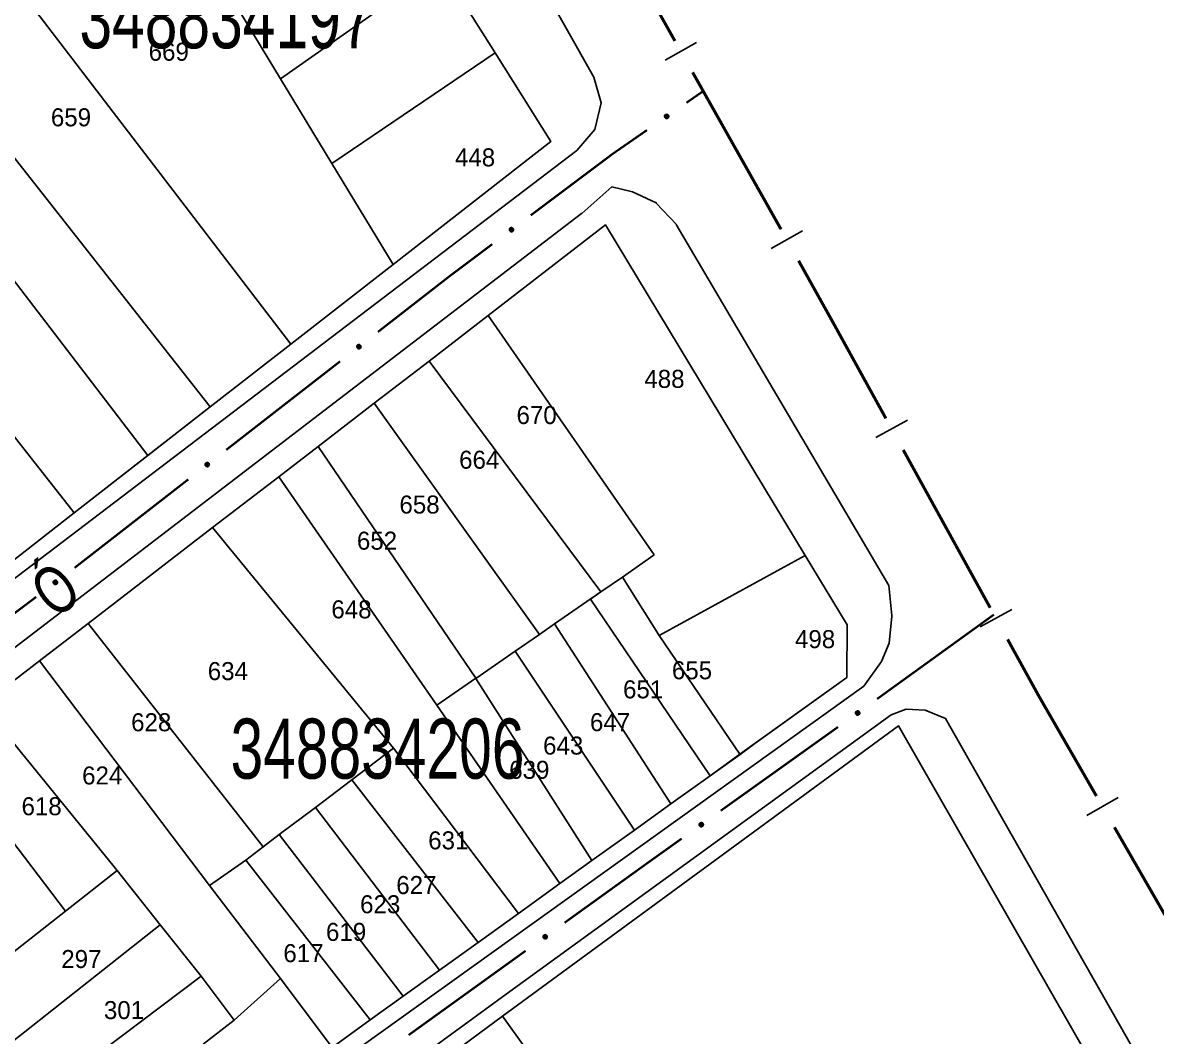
# Model space of a CAD drawing. Extents: x 199577 to 200882, y 4838726 to 4840156.
# Drawn here: x 200554.2 to 200648.6, y 4839671.7 to 4839756 of the extents above; entities that cross this region are included whole.
import ezdxf
from ezdxf.enums import TextEntityAlignment as Align

# ---------------------------------------------------------------- set-up
doc = ezdxf.new("R2010")
doc.units = 0
doc.header["$LTSCALE"] = 1.5
doc.header["$MEASUREMENT"] = 0
for name, color, linetype in [('CD_MALHA_LOTES', 7, 'CONTINUOUS'), ('CD_TXT_QUADRA', 2, 'CONTINUOUS'), ('LM-LIM-SETORES-BAIRROS', 250, 'CONTINUOUS'), ('RU-QUADRA', 210, 'CONTINUOUS'), ('SV-EIXO-RUA-PAV', 20, 'CONTINUOUS'), ('SV-RUA-PAVIM', 7, 'CONTINUOUS'), ('SV-TXT-RUA-PAV', 7, 'CONTINUOUS'), ('Th_NmrPorta', 1, 'CONTINUOUS')]:
    doc.layers.add(name, color=color, linetype=linetype)
doc.styles.add('ARIAL', font='ARIAL.SHX')

msp = doc.modelspace()

# ---------------------------------------------------------------- linework, layer by layer
at = {"layer": 'CD_MALHA_LOTES', "linetype": 'Continuous', "flags": 128}
for points in [[(200575.68, 4839751.36), (200589, 4839760.75)], [(200589, 4839760.75), (200593.54, 4839753.53)], [(200575.68, 4839751.36), (200571.7, 4839757.93)], [(200576.53, 4839729.29), (200555.31, 4839757.01)], [(200579.94, 4839744.33), (200593.54, 4839753.53)], [(200593.54, 4839753.53), (200598.18, 4839746.16)], [(200569.82, 4839724.06), (200547.83, 4839751.98)], [(200579.94, 4839744.33), (200575.68, 4839751.36)], [(200564.63, 4839720.02), (200543.1, 4839748.13)], [(200598.18, 4839746.16), (200585.04, 4839735.92)], [(200585.04, 4839735.92), (200579.94, 4839744.33)], [(200558.5, 4839715.25), (200536.7, 4839742.92)], [(200592.96, 4839731.66), (200602.72, 4839739.21), (200619.34, 4839711.69)], [(200585.04, 4839735.92), (200576.53, 4839729.29)], [(200588.04, 4839727.87), (200592.96, 4839731.66)], [(200606.79, 4839711.73), (200592.96, 4839731.66)], [(200576.53, 4839729.29), (200569.82, 4839724.06)], [(200583.48, 4839724.36), (200588.04, 4839727.87)], [(200602.35, 4839708.66), (200588.04, 4839727.87)], [(200578.81, 4839720.77), (200583.48, 4839724.36)], [(200597.22, 4839705.12), (200583.48, 4839724.36)], [(200569.82, 4839724.06), (200564.63, 4839720.02)], [(200575.53, 4839718.24), (200578.81, 4839720.77)], [(200591.93, 4839701.47), (200578.81, 4839720.77)], [(200564.63, 4839720.02), (200558.5, 4839715.25)], [(200570.02, 4839714.01), (200575.53, 4839718.24)], [(200588.69, 4839699.23), (200575.53, 4839718.24)], [(200558.5, 4839715.25), (200551.82, 4839710.04)], [(200559.65, 4839706.03), (200570.02, 4839714.01)], [(200585.09, 4839695.64), (200570.02, 4839714.01)], [(200604.13, 4839709.89), (200606.79, 4839711.73)], [(200607.21, 4839705.04), (200619.34, 4839711.69)], [(200619.34, 4839711.69), (200622.84, 4839705.91), (200622.82, 4839701.53), (200613.922592, 4839695.140924)], [(200602.35, 4839708.66), (200604.13, 4839709.89)], [(200604.13, 4839709.89), (200607.21, 4839705.04)], [(200598.48, 4839705.99), (200602.35, 4839708.66)], [(200601.47, 4839708.05), (200602.35, 4839708.66)], [(200611.43, 4839693.35), (200601.47, 4839708.05)], [(200555.59, 4839702.91), (200559.65, 4839706.03)], [(200574.23, 4839687.44), (200559.65, 4839706.03)], [(200597.22, 4839705.12), (200598.48, 4839705.99)], [(200608.17, 4839691.01), (200598.48, 4839705.99)], [(200595.21, 4839703.73), (200597.22, 4839705.12)], [(200613.922592, 4839695.140924), (200607.21, 4839705.04)], [(200591.94, 4839701.46), (200595.21, 4839703.73)], [(200605.13, 4839688.82), (200595.21, 4839703.73)], [(200550.84, 4839699.26), (200555.59, 4839702.91)], [(200569.77, 4839684.22), (200555.59, 4839702.91)], [(200588.69, 4839699.23), (200591.93, 4839701.47)], [(200601.6, 4839686.29), (200591.94, 4839701.46)], [(200562.07, 4839685.46), (200550.84, 4839699.26)], [(200598.93, 4839684.37), (200588.69, 4839699.23)], [(200594.16, 4839673.34), (200627.13, 4839697.5), (200644.57, 4839667.03), (200644.71, 4839664.82), (200631.75, 4839649.48)], [(200557.78, 4839682.08), (200546.96, 4839696.27)], [(200581.6, 4839693), (200585.09, 4839695.64)], [(200585.09, 4839695.64), (200595.49, 4839681.89)], [(200613.922592, 4839695.140924), (200611.43, 4839693.35)], [(200611.43, 4839693.35), (200608.17, 4839691.01)], [(200578.58, 4839690.72), (200581.6, 4839693)], [(200592.13, 4839679.48), (200581.6, 4839693)], [(200575.57, 4839688.45), (200578.58, 4839690.72)], [(200588.92, 4839677.18), (200578.58, 4839690.72)], [(200608.17, 4839691.01), (200605.13, 4839688.82)], [(200574.23, 4839687.44), (200575.57, 4839688.45)], [(200585.89, 4839675), (200575.57, 4839688.45)], [(200605.13, 4839688.82), (200601.6, 4839686.29)], [(200572.77, 4839686.33), (200574.23, 4839687.44)], [(200569.77, 4839684.22), (200572.77, 4839686.33)], [(200583.14, 4839673.02), (200572.77, 4839686.33)], [(200601.6, 4839686.29), (200598.93, 4839684.37)], [(200557.78, 4839682.08), (200562.07, 4839685.46)], [(200565.66, 4839680.95), (200562.07, 4839685.46)], [(200575.67, 4839676.46), (200569.77, 4839684.22)], [(200598.93, 4839684.37), (200595.49, 4839681.89)], [(200552.97, 4839678.3), (200557.78, 4839682.08)], [(200595.49, 4839681.89), (200592.13, 4839679.48)], [(200552.67, 4839670.66), (200565.66, 4839680.95)], [(200565.66, 4839680.95), (200569.07, 4839676.66)], [(200592.13, 4839679.48), (200588.92, 4839677.18)], [(200588.92, 4839677.18), (200585.89, 4839675)], [(200555.74, 4839666.61), (200569.07, 4839676.66)], [(200569.07, 4839676.66), (200571.8, 4839673.01)], [(200571.8, 4839673.01), (200575.67, 4839676.46)], [(200579.96, 4839670.74), (200575.67, 4839676.46)], [(200585.89, 4839675), (200583.14, 4839673.02)], [(200589.56, 4839669.96), (200594.16, 4839673.34)], [(200603.36, 4839660.52), (200594.16, 4839673.34)], [(200569.22, 4839671.01), (200571.8, 4839673.01)], [(200583.14, 4839673.02), (200579.96, 4839670.74)]]:
    msp.add_lwpolyline(points, dxfattribs=at)
at = {"layer": 'LM-LIM-SETORES-BAIRROS', "const_width": 0.25}
for points in [[(200601.147729, 4839767.596543), (200608.508041, 4839754.526508)], [(200609.980104, 4839751.912501), (200617.340416, 4839738.842466)], [(200618.80598, 4839736.224818), (200621.240933, 4839731.857782)], [(200621.240933, 4839731.857782), (200621.63, 4839731.16)], [(200621.63, 4839731.16), (200626.070323, 4839723.101253)], [(200627.518085, 4839720.473709), (200634.756892, 4839707.33599)], [(200636.204654, 4839704.708446), (200638.617589, 4839700.329206)], [(200638.617589, 4839700.329206), (200638.81, 4839699.98)], [(200638.81, 4839699.98), (200643.602978, 4839691.660613)], [(200645.100582, 4839689.061155), (200652.588601, 4839676.063864)]]:
    msp.add_lwpolyline(points, dxfattribs=at)
at = {"layer": 'LM-LIM-SETORES-BAIRROS'}
for points in [[(200607.691725, 4839752.919141), (200610.305732, 4839754.391203)], [(200616.5241, 4839737.235099), (200619.138107, 4839738.707162)], [(200625.239138, 4839721.501524), (200627.866682, 4839722.949286)], [(200633.925707, 4839705.736261), (200636.553251, 4839707.184022)], [(200642.80245, 4839690.045325), (200645.401908, 4839691.542929)]]:
    msp.add_lwpolyline(points, dxfattribs=at)
at = {"layer": 'RU-QUADRA', "linetype": 'Continuous', "flags": 128}
for points in [[(200589, 4839760.75), (200593.54, 4839753.53), (200598.18, 4839746.16), (200585.04, 4839735.92), (200576.53, 4839729.29), (200569.82, 4839724.06), (200558.5, 4839715.25), (200551.82, 4839710.04), (200545.32, 4839704.98), (200534.75, 4839697.06), (200526.58, 4839707.33), (200518.26, 4839717.8), (200508.32, 4839730.31), (200503.89, 4839735.89), (200499.53, 4839741.37), (200495.22, 4839746.79), (200491.19, 4839751.86), (200487.41, 4839756.62)], [(200550.84, 4839699.26), (200555.59, 4839702.91), (200559.65, 4839706.03), (200570.02, 4839714.01), (200575.53, 4839718.24), (200578.81, 4839720.77), (200583.48, 4839724.36), (200588.04, 4839727.87), (200592.96, 4839731.66), (200602.72, 4839739.21), (200619.34, 4839711.69), (200622.84, 4839705.91), (200622.82, 4839701.53), (200615.16, 4839696.03), (200613.93, 4839695.13), (200611.43, 4839693.35), (200608.17, 4839691.01), (200605.13, 4839688.82), (200601.6, 4839686.29), (200598.93, 4839684.37), (200595.49, 4839681.89), (200592.13, 4839679.48), (200588.92, 4839677.18), (200585.89, 4839675), (200583.14, 4839673.02), (200579.96, 4839670.74)]]:
    msp.add_lwpolyline(points, dxfattribs=at)
msp.add_lwpolyline([(200567.17, 4839651.59), (200567.27, 4839653.59), (200585.9, 4839667.27), (200589.56, 4839669.96), (200594.16, 4839673.34), (200627.13, 4839697.5), (200644.57, 4839667.03), (200644.71, 4839664.82), (200631.75, 4839649.48), (200627.37, 4839644.29), (200621.98, 4839637.9), (200622.04, 4839637.8), (200614.4, 4839628.92), (200598.92, 4839609.18), (200585.15, 4839627.38), (200580.6, 4839633.5), (200576.54, 4839638.97), (200573.04, 4839643.69), (200568.95, 4839649.2)], close=True, dxfattribs=at)
at = {"layer": 'SV-EIXO-RUA-PAV', "const_width": 0.18}
for points in [[(200609.467031, 4839749.376668), (200610.28911, 4839749.946042)], [(200610.28911, 4839749.946042), (200610.863479, 4839750.343851)], [(200603.35, 4839745.14), (200606.178715, 4839747.099174)], [(200602.902704, 4839744.804611), (200603.35, 4839745.14)], [(200596.502137, 4839740.005366), (200602.902704, 4839744.804611)], [(200589.8, 4839734.98), (200593.301854, 4839737.605744)], [(200583.781999, 4839730.300805), (200589.308119, 4839734.597547)], [(200589.308119, 4839734.597547), (200589.8, 4839734.98)], [(200571.150865, 4839720.479682), (200580.624215, 4839727.845524)], [(200558.519732, 4839710.658558), (200567.993082, 4839718.024401)], [(200545.750201, 4839701.018176), (200555.331625, 4839708.242879)], [(200635.03, 4839706.74), (200625.340818, 4839699.743258)], [(200635.070083, 4839706.767579), (200635.03, 4839706.74)], [(200622.089455, 4839697.413336), (200612.322813, 4839690.441054)], [(200609.067266, 4839688.11696), (200606.625605, 4839686.37389)], [(200606.625605, 4839686.37389), (200606.34, 4839686.17)], [(200606.34, 4839686.17), (200599.321719, 4839681.11526)], [(200596.075927, 4839678.777561), (200586.338553, 4839671.764463)]]:
    msp.add_lwpolyline(points, dxfattribs=at)
at = {"layer": 'SV-EIXO-RUA-PAV'}
for points in [[(200607.64208, 4839748.246608), (200607.650136, 4839748.294849), (200607.666925, 4839748.334661), (200607.690485, 4839748.363837), (200607.718027, 4839748.384189), (200607.748549, 4839748.401838), (200607.783247, 4839748.412842), (200607.824464, 4839748.416525), (200607.872912, 4839748.408782), (200607.912566, 4839748.388903), (200607.942405, 4839748.367335), (200607.965281, 4839748.339838), (200607.981929, 4839748.309901), (200607.992167, 4839748.27348), (200607.995492, 4839748.231675), (200607.986528, 4839748.183147), (200607.9698, 4839748.144228), (200607.946271, 4839748.116607), (200607.918482, 4839748.093784), (200607.887105, 4839748.076139), (200607.852983, 4839748.065534), (200607.810885, 4839748.062263), (200607.763105, 4839748.071745), (200607.724098, 4839748.087985), (200607.696154, 4839748.11112), (200607.6743, 4839748.138985), (200607.656227, 4839748.169383), (200607.643713, 4839748.203802), (200607.64208, 4839748.246608)], [(200594.721003, 4839738.807433), (200594.727239, 4839738.855942), (200594.742517, 4839738.896358), (200594.764963, 4839738.926399), (200594.791719, 4839738.947774), (200594.821556, 4839738.966559), (200594.855815, 4839738.978861), (200594.896864, 4839738.984092), (200594.945569, 4839738.978178), (200594.985943, 4839738.959805), (200595.016572, 4839738.939376), (200595.040467, 4839738.912759), (200595.05823, 4839738.883469), (200595.069832, 4839738.847459), (200595.074727, 4839738.805809), (200595.067595, 4839738.756978), (200595.052344, 4839738.717458), (200595.029871, 4839738.68897), (200595.00296, 4839738.665117), (200594.97227, 4839738.646305), (200594.93857, 4839738.634423), (200594.896626, 4839738.62957), (200594.848523, 4839738.637248), (200594.808932, 4839738.652008), (200594.780137, 4839738.674076), (200594.75725, 4839738.701098), (200594.738046, 4839738.730795), (200594.724246, 4839738.764718), (200594.721003, 4839738.807433)], [(200582.022109, 4839729.071873), (200582.027495, 4839729.120484), (200582.042064, 4839729.161162), (200582.06398, 4839729.191592), (200582.090358, 4839729.213431), (200582.119861, 4839729.232735), (200582.1539, 4839729.245635), (200582.19485, 4839729.251584), (200582.243652, 4839729.246524), (200582.284341, 4839729.228861), (200582.315324, 4839729.208971), (200582.339681, 4839729.182776), (200582.357953, 4839729.153802), (200582.370184, 4839729.118001), (200582.375807, 4839729.076442), (200582.369531, 4839729.027494), (200582.354975, 4839728.987713), (200582.333004, 4839728.958836), (200582.306515, 4839728.934516), (200582.276159, 4839728.915169), (200582.242672, 4839728.902699), (200582.200819, 4839728.897112), (200582.152589, 4839728.903947), (200582.112746, 4839728.918012), (200582.083569, 4839728.939572), (200582.060213, 4839728.96619), (200582.040491, 4839728.995545), (200582.026099, 4839729.029222), (200582.022109, 4839729.071873)], [(200569.390976, 4839719.25075), (200569.396361, 4839719.299361), (200569.41093, 4839719.340038), (200569.432846, 4839719.370468), (200569.459225, 4839719.392308), (200569.488727, 4839719.411612), (200569.522766, 4839719.424512), (200569.563717, 4839719.430461), (200569.612518, 4839719.4254), (200569.653208, 4839719.407737), (200569.68419, 4839719.387847), (200569.708547, 4839719.361653), (200569.72682, 4839719.332678), (200569.73905, 4839719.296877), (200569.744674, 4839719.255319), (200569.738398, 4839719.20637), (200569.723842, 4839719.166589), (200569.70187, 4839719.137713), (200569.675381, 4839719.113392), (200569.645025, 4839719.094046), (200569.611539, 4839719.081575), (200569.569686, 4839719.075989), (200569.521456, 4839719.082823), (200569.481613, 4839719.096889), (200569.452436, 4839719.118448), (200569.429079, 4839719.145066), (200569.409358, 4839719.174422), (200569.394966, 4839719.208099), (200569.390976, 4839719.25075)], [(200556.747532, 4839709.448386), (200556.753637, 4839709.496911), (200556.768807, 4839709.537369), (200556.791171, 4839709.56747), (200556.81787, 4839709.588917), (200556.847656, 4839709.607782), (200556.881882, 4839709.620176), (200556.922916, 4839709.625518), (200556.971637, 4839709.619735), (200557.01206, 4839709.601471), (200557.042745, 4839709.581124), (200557.066711, 4839709.554572), (200557.084553, 4839709.52533), (200557.096252, 4839709.489352), (200557.101259, 4839709.447715), (200557.094259, 4839709.398864), (200557.079114, 4839709.359303), (200557.056718, 4839709.330756), (200557.029871, 4839709.30683), (200556.999232, 4839709.287935), (200556.965565, 4839709.275963), (200556.923633, 4839709.270997), (200556.87551, 4839709.278545), (200556.83588, 4839709.293199), (200556.807025, 4839709.315188), (200556.784066, 4839709.342149), (200556.764781, 4839709.371794), (200556.75089, 4839709.40568), (200556.747532, 4839709.448386)], [(200623.898127, 4839698.569272), (200623.890758, 4839698.520922), (200623.874538, 4839698.480874), (200623.851396, 4839698.451366), (200623.824147, 4839698.430623), (200623.793879, 4839698.412542), (200623.759341, 4839698.401045), (200623.718181, 4839698.396775), (200623.669628, 4839698.403827), (200623.629695, 4839698.423139), (200623.599552, 4839698.44428), (200623.576286, 4839698.471448), (200623.559214, 4839698.501146), (200623.548457, 4839698.537417), (200623.544538, 4839698.579171), (200623.55281, 4839698.627822), (200623.568981, 4839698.666974), (200623.592115, 4839698.694928), (200623.619577, 4839698.718145), (200623.650699, 4839698.736234), (200623.684667, 4839698.747324), (200623.726713, 4839698.751195), (200623.774624, 4839698.742394), (200623.813858, 4839698.726711), (200623.842129, 4839698.703976), (200623.864377, 4839698.676425), (200623.882882, 4839698.646288), (200623.895884, 4839698.61205), (200623.898127, 4839698.569272)], [(200610.875938, 4839689.272896), (200610.86857, 4839689.224546), (200610.852349, 4839689.184498), (200610.829207, 4839689.15499), (200610.801958, 4839689.134247), (200610.77169, 4839689.116166), (200610.737153, 4839689.104669), (200610.695993, 4839689.100399), (200610.647439, 4839689.107451), (200610.607506, 4839689.126763), (200610.577363, 4839689.147904), (200610.554097, 4839689.175073), (200610.537025, 4839689.20477), (200610.526269, 4839689.241041), (200610.522349, 4839689.282795), (200610.530622, 4839689.331446), (200610.546793, 4839689.370598), (200610.569926, 4839689.398552), (200610.597388, 4839689.421769), (200610.62851, 4839689.439858), (200610.662478, 4839689.450948), (200610.704525, 4839689.454819), (200610.752435, 4839689.446018), (200610.791669, 4839689.430335), (200610.81994, 4839689.4076), (200610.842189, 4839689.380049), (200610.860693, 4839689.349912), (200610.873696, 4839689.315675), (200610.875938, 4839689.272896)], [(200597.879746, 4839679.941057), (200597.87258, 4839679.892676), (200597.856527, 4839679.852561), (200597.833509, 4839679.822956), (200597.806346, 4839679.802099), (200597.776155, 4839679.783891), (200597.741665, 4839679.77225), (200597.700524, 4839679.767808), (200597.651941, 4839679.774657), (200597.611928, 4839679.793802), (200597.581696, 4839679.814816), (200597.558317, 4839679.841887), (200597.541121, 4839679.871513), (200597.530213, 4839679.907738), (200597.526119, 4839679.949475), (200597.534187, 4839679.99816), (200597.550194, 4839680.03738), (200597.573211, 4839680.065431), (200597.600575, 4839680.088762), (200597.631621, 4839680.106982), (200597.665542, 4839680.118214), (200597.707572, 4839680.12226), (200597.755519, 4839680.11366), (200597.794818, 4839680.098141), (200597.823185, 4839680.075525), (200597.845548, 4839680.048068), (200597.864179, 4839680.018008), (200597.877324, 4839679.983825), (200597.879746, 4839679.941057)]]:
    msp.add_lwpolyline(points, close=True, dxfattribs=at)
for points in [[(200607.64208, 4839748.246608), (200607.824464, 4839748.416525)], [(200607.643713, 4839748.203802), (200607.872912, 4839748.408782)], [(200607.644611, 4839748.224206), (200607.846862, 4839748.4091)], [(200607.647536, 4839748.272707), (200607.798016, 4839748.410126)], [(200607.650136, 4839748.294849), (200607.783247, 4839748.412842)], [(200607.653939, 4839748.18917), (200607.88872, 4839748.396595)], [(200607.656227, 4839748.169383), (200607.912566, 4839748.388903)], [(200607.659609, 4839748.317585), (200607.759182, 4839748.401488)], [(200607.666925, 4839748.334661), (200607.748549, 4839748.401838)], [(200607.667753, 4839748.157241), (200607.922381, 4839748.376753)], [(200607.6743, 4839748.138985), (200607.942405, 4839748.367335)], [(200607.687608, 4839748.126177), (200607.953885, 4839748.350438)], [(200607.696154, 4839748.11112), (200607.965281, 4839748.339838)], [(200607.713417, 4839748.100897), (200607.97141, 4839748.322739)], [(200607.724098, 4839748.087985), (200607.981929, 4839748.309901)], [(200607.745956, 4839748.080277), (200607.983758, 4839748.288135)], [(200607.763105, 4839748.071745), (200607.992167, 4839748.27348)], [(200607.789281, 4839748.070448), (200607.991618, 4839748.250423)], [(200607.810885, 4839748.062263), (200607.995492, 4839748.231675)], [(200607.835106, 4839748.06899), (200607.984896, 4839748.202612)], [(200607.852983, 4839748.065534), (200607.986528, 4839748.183147)], [(200607.87325, 4839748.07383), (200607.973168, 4839748.159632)], [(200607.887105, 4839748.076139), (200607.9698, 4839748.144228)], [(200594.721003, 4839738.807433), (200594.896864, 4839738.984092)], [(200594.724246, 4839738.764718), (200594.945569, 4839738.978178)], [(200594.724376, 4839738.785141), (200594.919525, 4839738.977516)], [(200594.725473, 4839738.833718), (200594.870675, 4839738.976703)], [(200594.727239, 4839738.855942), (200594.855815, 4839738.978861)], [(200594.735015, 4839738.750481), (200594.961824, 4839738.966595)], [(200594.735849, 4839738.879019), (200594.832194, 4839738.96661)], [(200594.738046, 4839738.730795), (200594.985943, 4839738.959805)], [(200594.742517, 4839738.896358), (200594.821556, 4839738.966559)], [(200594.750021, 4839738.719095), (200594.996208, 4839738.948033)], [(200594.75725, 4839738.701098), (200595.016572, 4839738.939376)], [(200594.771031, 4839738.6888), (200595.028681, 4839738.922922)], [(200594.780137, 4839738.674076), (200595.040467, 4839738.912759)], [(200594.797773, 4839738.664509), (200595.047235, 4839738.895902)], [(200594.808932, 4839738.652008), (200595.05823, 4839738.883469)], [(200594.831065, 4839738.645129), (200595.060876, 4839738.861788)], [(200594.848523, 4839738.637248), (200595.069832, 4839738.847459)], [(200594.874729, 4839738.636936), (200595.07015, 4839738.824399)], [(200594.896626, 4839738.62957), (200595.074727, 4839738.805809)], [(200594.920577, 4839738.637204), (200595.065232, 4839738.776368)], [(200594.93857, 4839738.634423), (200595.067595, 4839738.756978)], [(200594.958511, 4839738.643476), (200595.05513, 4839738.732977)], [(200594.97227, 4839738.646305), (200595.052344, 4839738.717458)], [(200582.022109, 4839729.071873), (200582.19485, 4839729.251584)], [(200582.025872, 4839729.049644), (200582.217624, 4839729.245406)], [(200582.026099, 4839729.029222), (200582.243652, 4839729.246524)], [(200582.026119, 4839729.098233), (200582.168795, 4839729.243738)], [(200582.027495, 4839729.120484), (200582.1539, 4839729.245635)], [(200582.0357, 4839729.143708), (200582.130497, 4839729.232973)], [(200582.037116, 4839729.015176), (200582.260107, 4839729.235227)], [(200582.040491, 4839728.995545), (200582.284341, 4839729.228861)], [(200582.042064, 4839729.161162), (200582.119861, 4839729.232735)], [(200582.052669, 4839728.984057), (200582.294811, 4839729.21727)], [(200582.060213, 4839728.96619), (200582.315324, 4839729.208971)], [(200582.074207, 4839728.954135), (200582.327718, 4839729.192731)], [(200582.083569, 4839728.939572), (200582.339681, 4839729.182776)], [(200582.10137, 4839728.930315), (200582.346742, 4839729.166041)], [(200582.112746, 4839728.918012), (200582.357953, 4839729.153802)], [(200582.134996, 4839728.911521), (200582.360979, 4839729.13217)], [(200582.152589, 4839728.903947), (200582.370184, 4839729.118001)], [(200582.178796, 4839728.904094), (200582.370906, 4839729.094949)], [(200582.200819, 4839728.897112), (200582.375807, 4839729.076442)], [(200582.224633, 4839728.905164), (200582.36683, 4839729.04684)], [(200582.242672, 4839728.902699), (200582.369531, 4839729.027494)], [(200582.262451, 4839728.9121), (200582.357489, 4839729.003279)], [(200582.276159, 4839728.915169), (200582.354975, 4839728.987713)], [(200569.390976, 4839719.25075), (200569.563717, 4839719.430461)], [(200569.394739, 4839719.228521), (200569.58649, 4839719.424282)], [(200569.394966, 4839719.208099), (200569.612518, 4839719.4254)], [(200569.394985, 4839719.277109), (200569.537662, 4839719.422614)], [(200569.396361, 4839719.299361), (200569.522766, 4839719.424512)], [(200569.404566, 4839719.322585), (200569.499364, 4839719.411849)], [(200569.405983, 4839719.194052), (200569.628974, 4839719.414103)], [(200569.409358, 4839719.174422), (200569.653208, 4839719.407737)], [(200569.41093, 4839719.340038), (200569.488727, 4839719.411612)], [(200569.421536, 4839719.162934), (200569.663677, 4839719.396146)], [(200569.429079, 4839719.145066), (200569.68419, 4839719.387847)], [(200569.443073, 4839719.133011), (200569.696585, 4839719.371608)], [(200569.452436, 4839719.118448), (200569.708547, 4839719.361653)], [(200569.470236, 4839719.109192), (200569.715609, 4839719.344917)], [(200569.481613, 4839719.096889), (200569.72682, 4839719.332678)], [(200569.503862, 4839719.090397), (200569.729845, 4839719.311046)], [(200569.521456, 4839719.082823), (200569.73905, 4839719.296877)], [(200569.547663, 4839719.082971), (200569.739773, 4839719.273825)], [(200569.569686, 4839719.075989), (200569.744674, 4839719.255319)], [(200569.593499, 4839719.084041), (200569.735697, 4839719.225716)], [(200569.611539, 4839719.081575), (200569.738398, 4839719.20637)], [(200569.631318, 4839719.090976), (200569.726355, 4839719.182155)], [(200569.645025, 4839719.094046), (200569.723842, 4839719.166589)], [(200556.747532, 4839709.448386), (200556.922916, 4839709.625518)], [(200556.75089, 4839709.40568), (200556.971637, 4839709.619735)], [(200556.750965, 4839709.426103), (200556.945595, 4839709.619003)], [(200556.751931, 4839709.474683), (200556.896748, 4839709.618058)], [(200556.753637, 4839709.496911), (200556.881882, 4839709.620176)], [(200556.761697, 4839709.391472), (200556.987924, 4839709.608196)], [(200556.762185, 4839709.520012), (200556.858294, 4839709.607862)], [(200556.764781, 4839709.371794), (200557.01206, 4839709.601471)], [(200556.768807, 4839709.537369), (200556.847656, 4839709.607782)], [(200556.776788, 4839709.360127), (200557.022357, 4839709.589727)], [(200556.784066, 4839709.342149), (200557.042745, 4839709.581124)], [(200556.79788, 4839709.329888), (200557.054897, 4839709.564703)], [(200556.807025, 4839709.315188), (200557.066711, 4839709.554572)], [(200556.824687, 4839709.305669), (200557.073524, 4839709.537734)], [(200556.83588, 4839709.293199), (200557.084553, 4839709.52533)], [(200556.858031, 4839709.286378), (200557.087257, 4839709.503656)], [(200556.87551, 4839709.278545), (200557.096252, 4839709.489352)], [(200556.901716, 4839709.278304), (200557.096632, 4839709.466292)], [(200556.923633, 4839709.270997), (200557.101259, 4839709.447715)], [(200556.947564, 4839709.278695), (200557.091844, 4839709.418248)], [(200556.965565, 4839709.275963), (200557.094259, 4839709.398864)], [(200556.985481, 4839709.285069), (200557.081858, 4839709.374831)], [(200556.999232, 4839709.287935), (200557.079114, 4839709.359303)], [(200623.726713, 4839698.751195), (200623.544538, 4839698.579171)], [(200623.774624, 4839698.742394), (200623.548457, 4839698.537417)], [(200623.748432, 4839698.743318), (200623.548678, 4839698.560479)], [(200623.684667, 4839698.747324), (200623.55281, 4839698.627822)], [(200623.702591, 4839698.744123), (200623.554719, 4839698.608381)], [(200623.791892, 4839698.734107), (200623.557075, 4839698.522883)], [(200623.813858, 4839698.726711), (200623.559214, 4839698.501146)], [(200623.66452, 4839698.73874), (200623.565833, 4839698.651524)], [(200623.650699, 4839698.736234), (200623.568981, 4839698.666974)], [(200623.824722, 4839698.713953), (200623.569915, 4839698.488459)], [(200623.842129, 4839698.703976), (200623.576286, 4839698.471448)], [(200623.850888, 4839698.689042), (200623.587832, 4839698.461012)], [(200623.864377, 4839698.676425), (200623.599552, 4839698.44428)], [(200623.871184, 4839698.658264), (200623.619708, 4839698.435149)], [(200623.882882, 4839698.646288), (200623.629695, 4839698.423139)], [(200623.885451, 4839698.626536), (200623.653648, 4839698.415788)], [(200623.895884, 4839698.61205), (200623.669628, 4839698.403827)], [(200623.895277, 4839698.591636), (200623.69568, 4839698.40388)], [(200623.898127, 4839698.569272), (200623.718181, 4839698.396775)], [(200623.893043, 4839698.543098), (200623.744536, 4839698.40355)], [(200623.890758, 4839698.520922), (200623.759341, 4839698.401045)], [(200623.88161, 4839698.498053), (200623.783242, 4839698.41274)], [(200623.874538, 4839698.480874), (200623.793879, 4839698.412542)], [(200610.704525, 4839689.454819), (200610.522349, 4839689.282795)], [(200610.752435, 4839689.446018), (200610.526269, 4839689.241041)], [(200610.726244, 4839689.446942), (200610.52649, 4839689.264103)], [(200610.662478, 4839689.450948), (200610.530622, 4839689.331446)], [(200610.680402, 4839689.447748), (200610.53253, 4839689.312006)], [(200610.769704, 4839689.437731), (200610.534887, 4839689.226508)], [(200610.791669, 4839689.430335), (200610.537025, 4839689.20477)], [(200610.642331, 4839689.442364), (200610.543645, 4839689.355148)], [(200610.62851, 4839689.439858), (200610.546793, 4839689.370598)], [(200610.802533, 4839689.417577), (200610.547726, 4839689.192083)], [(200610.81994, 4839689.4076), (200610.554097, 4839689.175073)], [(200610.828699, 4839689.392666), (200610.565643, 4839689.164637)], [(200610.842189, 4839689.380049), (200610.577363, 4839689.147904)], [(200610.848995, 4839689.361888), (200610.597519, 4839689.138773)], [(200610.860693, 4839689.349912), (200610.607506, 4839689.126763)], [(200610.863263, 4839689.33016), (200610.631459, 4839689.119412)], [(200610.873696, 4839689.315675), (200610.647439, 4839689.107451)], [(200610.873088, 4839689.29526), (200610.673491, 4839689.107504)], [(200610.875938, 4839689.272896), (200610.695993, 4839689.100399)], [(200610.870854, 4839689.246723), (200610.722347, 4839689.107174)], [(200610.86857, 4839689.224546), (200610.737153, 4839689.104669)], [(200610.859422, 4839689.201677), (200610.761053, 4839689.116364)], [(200610.852349, 4839689.184498), (200610.77169, 4839689.116166)], [(200597.707572, 4839680.12226), (200597.526119, 4839679.949475)], [(200597.755519, 4839680.11366), (200597.530213, 4839679.907738)], [(200597.729324, 4839680.114475), (200597.530337, 4839679.930801)], [(200597.665542, 4839680.118214), (200597.534187, 4839679.99816)], [(200597.683479, 4839680.115088), (200597.536177, 4839679.978729)], [(200597.772822, 4839680.105445), (200597.538891, 4839679.893241)], [(200597.794818, 4839680.098141), (200597.541121, 4839679.871513)], [(200597.645431, 4839680.109546), (200597.547111, 4839680.021917)], [(200597.631621, 4839680.106982), (200597.550194, 4839680.03738)], [(200597.805736, 4839680.085429), (200597.551875, 4839679.858871)], [(200597.823185, 4839680.075525), (200597.558317, 4839679.841887)], [(200597.832006, 4839680.060628), (200597.569907, 4839679.831499)], [(200597.845548, 4839680.048068), (200597.581696, 4839679.814816)], [(200597.85243, 4839680.029935), (200597.601891, 4839679.805769)], [(200597.864179, 4839680.018008), (200597.611928, 4839679.793802)], [(200597.866831, 4839679.998267), (200597.635912, 4839679.78655)], [(200597.877324, 4839679.983825), (200597.651941, 4839679.774657)], [(200597.876802, 4839679.963409), (200597.677993, 4839679.774819)], [(200597.879746, 4839679.941057), (200597.700524, 4839679.767808)], [(200597.874772, 4839679.914862), (200597.72685, 4839679.774693)], [(200597.87258, 4839679.892676), (200597.741665, 4839679.77225)], [(200597.863528, 4839679.869769), (200597.765517, 4839679.784045)], [(200597.856527, 4839679.852561), (200597.776155, 4839679.783891)]]:
    msp.add_lwpolyline(points, dxfattribs=at)
at = {"layer": 'SV-RUA-PAVIM', "linetype": 'Continuous'}
for points in [[(200518.46, 4839713.94, 10.54), (200531.62, 4839695.76, 10.64), (200533.96, 4839694.9, 10.87), (200600.34, 4839745.41, 8.2), (200601.85, 4839747.15, 8.21), (200602.36, 4839749.37, 8.2), (200601.77, 4839751.52, 8.2), (200568.12, 4839811.11, 5.39), (200566.13, 4839812.03, 5.71), (200564.21, 4839811.96, 5.95), (200562.29, 4839811.23, 5.98), (200486.77, 4839758.15, 9.87), (200485.62, 4839757.32, 9.96)], [(200593.77, 4839613.51, 11.7), (200598.1, 4839608, 11.7), (200599.74, 4839607.8, 11.7), (200602.58, 4839608.41, 11.7), (200619.3, 4839630.03, 10.97), (200647.47, 4839663.32, 9.26), (200648.37, 4839664.97, 8.99), (200648.17, 4839667.99, 8.88), (200631.04, 4839698.11, 8.91), (200629.35, 4839698.82, 8.91), (200627.75, 4839698.89, 8.91), (200626.5, 4839698.43, 8.91), (200594.47, 4839675.18, 9.44), (200566.47, 4839654.75, 11.21), (200565.05, 4839652.76, 11.22), (200565.34, 4839651.55, 11.22), (200566.26, 4839650.23, 11.22)]]:
    msp.add_polyline3d(points, close=True, dxfattribs=at)
msp.add_polyline3d([(200537.32, 4839688.84, 10.67), (200560.87, 4839657.48, 11), (200561.88, 4839657.21, 11), (200562.81, 4839656.96, 11), (200563.95, 4839657.6, 11), (200624.23, 4839700.8, 7.08), (200625.7, 4839702.85, 7.24), (200626.35, 4839704.38, 7.99), (200626.35, 4839704.4, 7.99), (200626.57, 4839706.65, 7.99), (200626.57, 4839706.7, 7.99), (200626.31, 4839709.18, 8), (200608.62, 4839739.23, 8.13), (200608.63, 4839739.24, 8.13), (200606.96, 4839741.03, 8.13), (200606.95, 4839741.04, 8.13), (200606.95, 4839741.05, 8.13), (200604.98, 4839741.95, 8.13), (200603.25, 4839742.37, 8.13), (200600.75, 4839740.16, 8.13), (200600.74, 4839740.16, 8.13), (200538.6, 4839692.59, 10.67)], dxfattribs=at)

# ---------------------------------------------------------------- texts
at = {"layer": 'CD_TXT_QUADRA', "style": 'ARIAL', "width": 0.7}
for s, p in [('348834197', (200558.93, 4839753.91)), ('348834206', (200571.51, 4839693.11))]:
    msp.add_text(s, height=5, dxfattribs=at).set_placement(p)
at = {"layer": 'SV-TXT-RUA-PAV', "style": 'ARIAL', "width": 0.7}
msp.add_text('Ó', height=4, rotation=37, dxfattribs=at).set_placement((200556.91, 4839706.34))
at = {"layer": 'Th_NmrPorta', "color": 1}
for s, p in [('669', (200564.690979, 4839753.626396)), ('659', (200556.550979, 4839748.166396)), ('448', (200590.193604, 4839744.830979)), ('488', (200605.961064, 4839726.390368)), ('670', (200595.321064, 4839723.380368)), ('664', (200590.541064, 4839719.660368)), ('658', (200585.571064, 4839715.930368)), ('652', (200582.031064, 4839712.920368)), ('648', (200579.902573, 4839707.203734)), ('498', (200618.506142, 4839704.724384)), ('634', (200569.612573, 4839702.063734)), ('655', (200608.257322, 4839702.133075)), ('651', (200604.187322, 4839700.543075)), ('628', (200563.232573, 4839697.803734)), ('647', (200601.433551, 4839697.811856)), ('643', (200597.533551, 4839695.861856)), ('624', (200559.152573, 4839693.373734)), ('639', (200594.710979, 4839693.846396)), ('618', (200554.10676, 4839690.813103)), ('631', (200587.96676, 4839687.973103)), ('627', (200585.30676, 4839684.253103)), ('623', (200582.29676, 4839682.653103)), ('619', (200579.45676, 4839680.353103)), ('617', (200575.90676, 4839678.583103)), ('297', (200557.416266, 4839678.092573)), ('301', (200560.966266, 4839673.842573))]:
    msp.add_text(s, height=1.5, dxfattribs=at).set_placement(p, align=Align.MIDDLE_LEFT)

doc.saveas('drawing.dxf')
